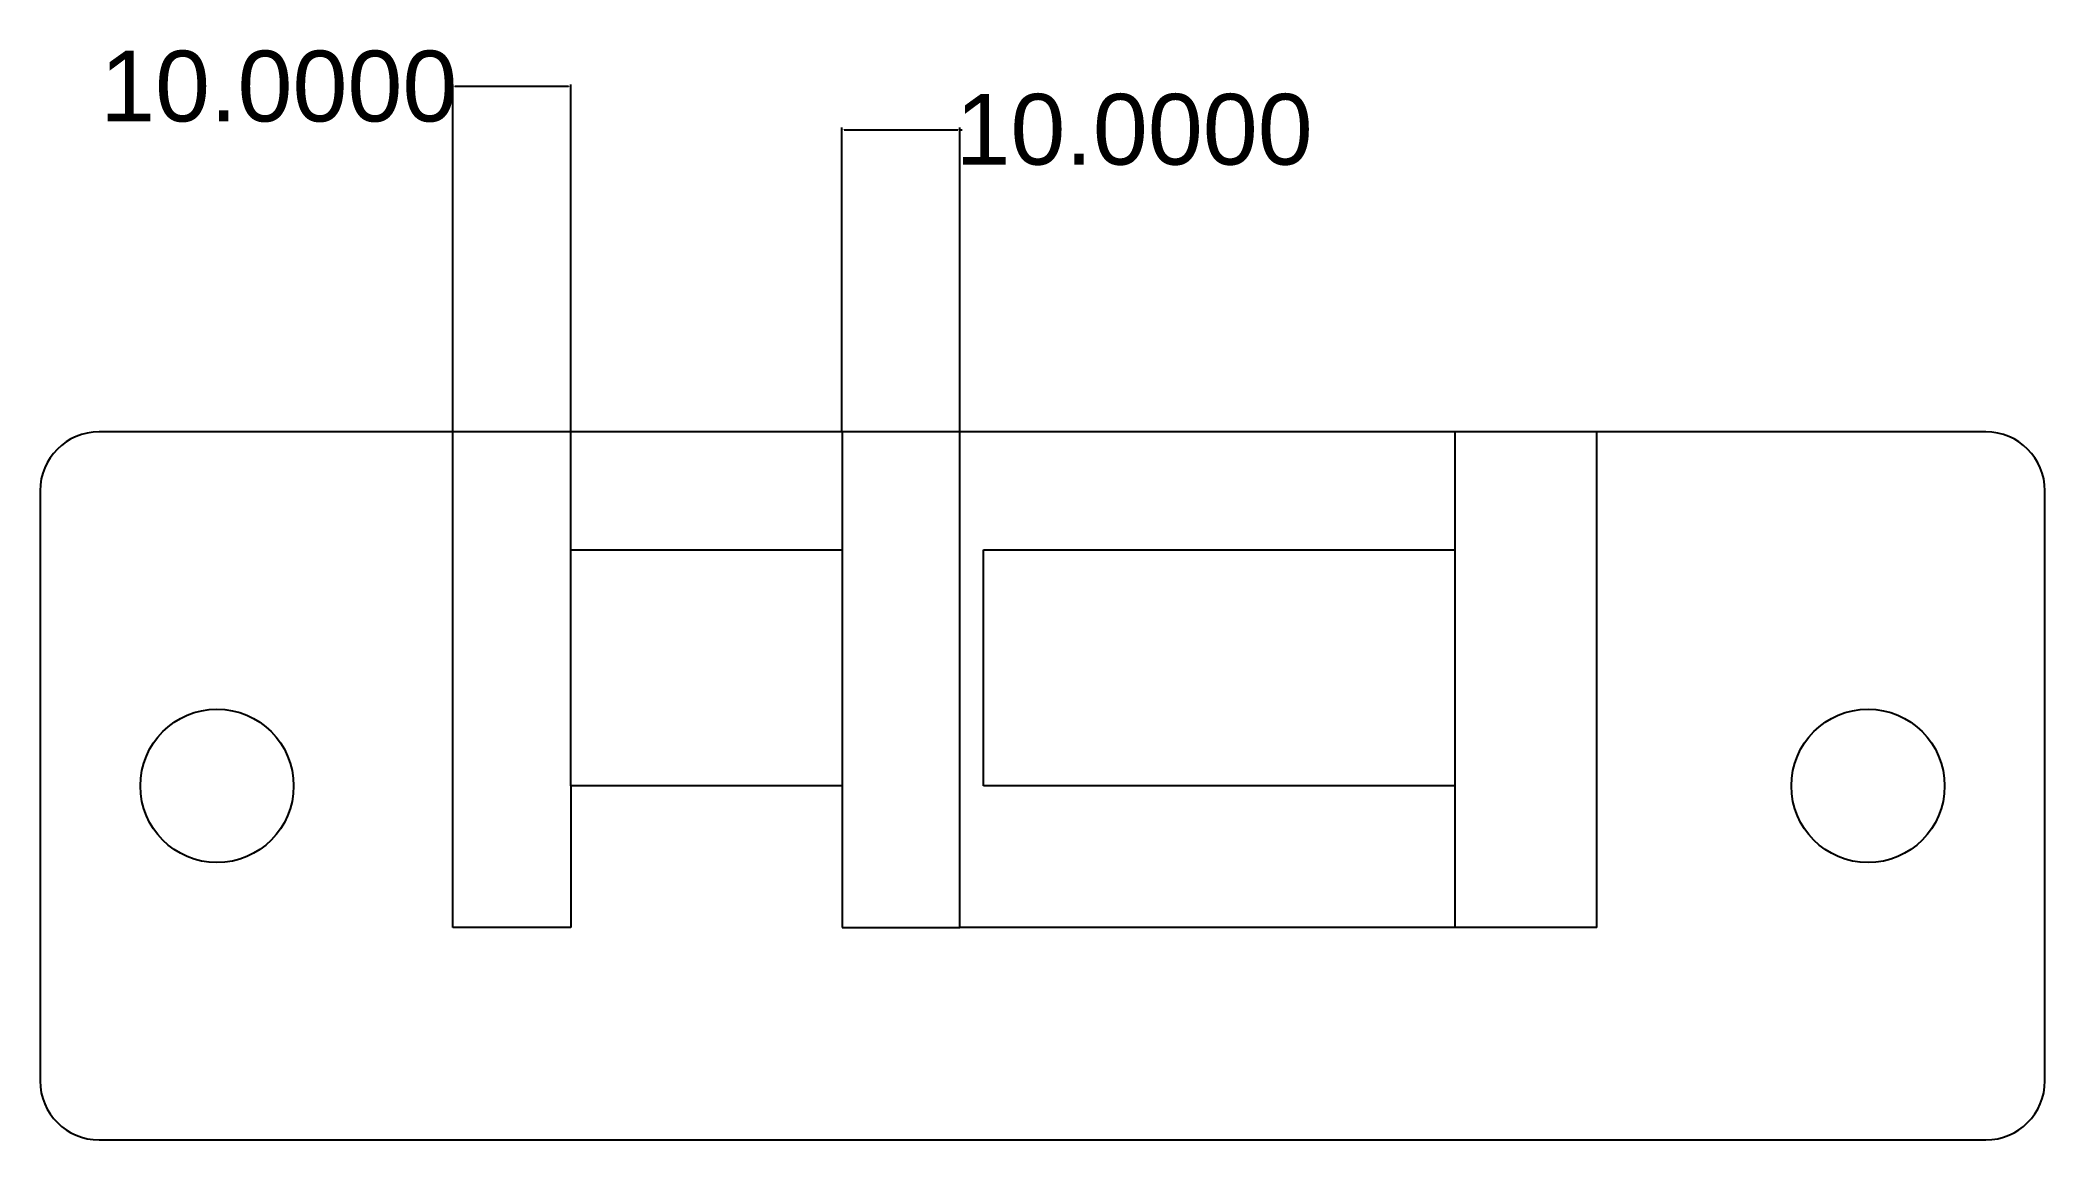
# Model space of a CAD drawing. Header units: inches. Extents: x 14 to 184, y 19 to 112.
import ezdxf

# ---------------------------------------------------------------- set-up
doc = ezdxf.new("R2010")
doc.units = ezdxf.units.IN
doc.header["$MEASUREMENT"] = 0
doc.styles.get("Standard").update_dxf_attribs({"font": 'arial.ttf'})
doc.dimstyles.get("Standard").update_dxf_attribs({"dimtxt": 6, "dimasz": 0.18, "dimexe": 0.18, "dimexo": 0.0625, "dimgap": 0.09, "dimtad": 0, "dimtih": 1, "dimtoh": 1, "dimdec": 4, "dimzin": 0, "dimdsep": 46, "dimtxsty": 'Standard', "dimcen": 0.09, "dimadec": 0, "dimazin": 0, "dimtfac": 1, "dimtdec": 4, "dimtofl": 0, "dimtmove": 0, "dimatfit": 3, "dimfxl": 1, "dimtolj": 1, "dimtzin": 0, "dimarcsym": 0})

# ---------------------------------------------------------------- blocks, each defined once
blk = doc.blocks.new('*D1')
at = {"color": 0, "lineweight": -2, "transparency": 16777216}
for p, q in [((48.81, 108.14), (48.63, 108.14)), ((48.81, 78.94), (48.81, 108.32)), ((58.63, 108.14), (48.99, 108.14)), ((58.81, 78.94), (58.81, 108.32))]:
    blk.add_line(p, q, dxfattribs=at)
at = {"color": 0, "transparency": 16777216}
for points in [[(48.99, 108.17), (48.99, 108.11), (48.81, 108.14)], [(58.63, 108.17), (58.63, 108.11), (58.81, 108.14)]]:
    blk.add_solid(points, dxfattribs=at)
at = {"layer": 'Defpoints', "color": 0, "transparency": 16777216}
for p in [(48.81, 108.14), (48.81, 78.88), (58.81, 78.88)]:
    blk.add_point(p, dxfattribs=at)
at = {"color": 0, "transparency": 16777216, "insert": (34.05, 108.14), "char_height": 6, "attachment_point": 5}
blk.add_mtext('\\A1;10.0000', dxfattribs=at)
blk = doc.blocks.new('*D2')
at = {"color": 0, "lineweight": -2, "transparency": 16777216}
for p, q in [((81.81, 78.94), (81.81, 104.66)), ((81.99, 104.48), (91.63, 104.48)), ((91.81, 78.94), (91.81, 104.66)), ((91.81, 104.48), (91.99, 104.48))]:
    blk.add_line(p, q, dxfattribs=at)
at = {"color": 0, "transparency": 16777216}
for points in [[(81.99, 104.51), (81.99, 104.45), (81.81, 104.48)], [(91.63, 104.51), (91.63, 104.45), (91.81, 104.48)]]:
    blk.add_solid(points, dxfattribs=at)
at = {"layer": 'Defpoints', "color": 0, "transparency": 16777216}
for p in [(91.81, 104.48), (81.81, 78.88), (91.81, 78.88)]:
    blk.add_point(p, dxfattribs=at)
at = {"color": 0, "transparency": 16777216, "insert": (106.58, 104.48), "char_height": 6, "attachment_point": 5}
blk.add_mtext('\\A1;10.0000', dxfattribs=at)

msp = doc.modelspace()

# ---------------------------------------------------------------- linework, layer by layer
for p, q in [((48.81323, 36.87739), (48.81323, 78.87739)), ((58.81323, 68.87739), (58.81323, 78.87739)), ((81.81323, 78.87739), (81.81323, 36.87739)), ((91.81323, 36.87739), (91.81323, 78.87739)), ((133.81323, 36.87739), (133.81323, 78.87739)), ((145.81323, 36.87739), (145.81323, 78.87739)), ((58.81323, 48.87739), (58.81323, 68.87739)), ((58.81323, 68.87739), (81.81323, 68.87739)), ((93.81323, 48.87739), (93.81323, 68.87739)), ((93.81323, 68.87739), (133.81323, 68.87739)), ((81.81323, 48.87739), (58.81323, 48.87739)), ((58.81323, 48.87739), (58.81323, 36.87739)), ((133.81323, 48.87739), (93.81323, 48.87739)), ((58.81323, 36.87739), (48.81323, 36.87739)), ((81.81323, 36.87739), (91.81323, 36.87739)), ((113.81323, 36.87739), (91.81323, 36.87739)), ((133.81323, 36.87739), (113.81323, 36.87739)), ((145.81323, 36.87739), (133.81323, 36.87739))]:
    msp.add_line(p, q)
msp.add_lwpolyline([(18.81323, 18.87739), (178.81323, 18.87739, 0.414213562), (183.81323, 23.87739), (183.81323, 73.87739, 0.414213562), (178.81323, 78.87739), (18.81323, 78.87739, 0.414213562), (13.81323, 73.87739), (13.81323, 23.87739, 0.414213562)], format="xyb", close=True)
for centre in [(28.81323, 48.87739), (168.81323, 48.87739)]:
    msp.add_circle(centre, 6.5)

# ---------------------------------------------------------------- dimensions: what is measured, and where the dimension line sits
for base, p1, p2, picture, middle in [((48.81323, 108.13937), (58.81323, 78.87739), (48.81323, 78.87739), '*D1', (34.05073, 108.13937)), ((91.81323, 104.47797), (81.81323, 78.87739), (91.81323, 78.87739), '*D2', (106.57572, 104.47797))]:
    dim = msp.add_linear_dim(base=base, p1=p1, p2=p2, dimstyle='Standard')
    dim.commit()
    dim.dimension.update_dxf_attribs({"geometry": picture, "text_midpoint": middle})

doc.saveas('drawing.dxf')
